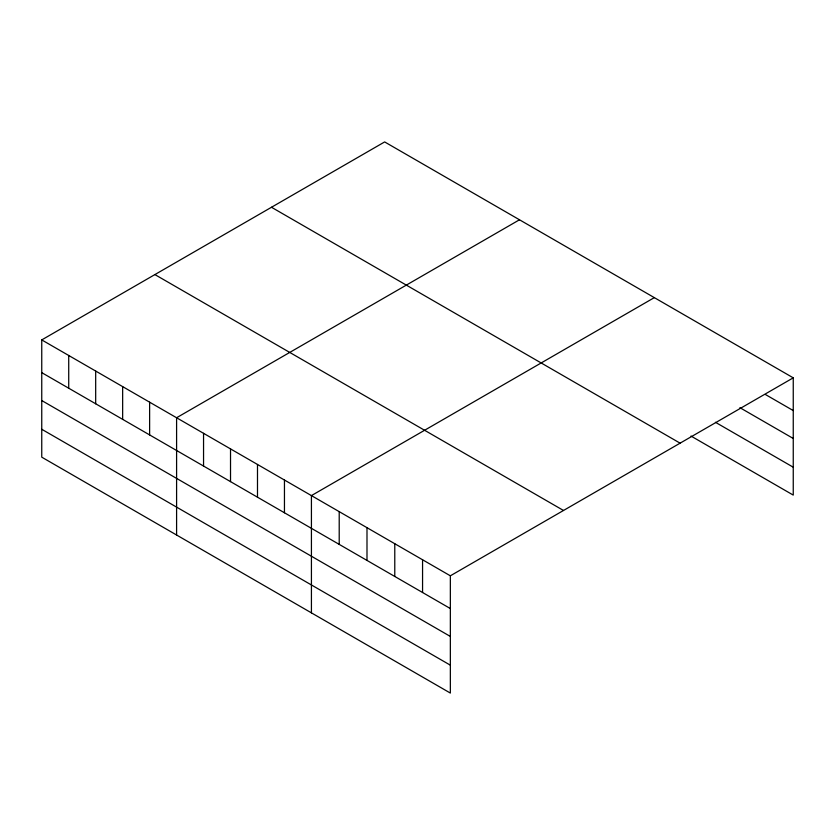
<?xml version="1.0" encoding="UTF-8"?>
<svg xmlns="http://www.w3.org/2000/svg" width="835" height="835" viewBox="0 0 835 835"><rect width="100%" height="100%" fill="white"/><g stroke="black" fill="none" stroke-linecap="round" stroke-linejoin="round"><path stroke-width="1.25" d="M450.347 636.437L450.347 575.806L41.75 339.908L41.75 457.162L450.347 693.071L450.347 636.437L41.75 400.539M41.75 339.908L384.653 141.929L793.25 377.837L793.25 495.092L691.004 436.058M519.485 219.782L176.592 417.75L176.592 535.016M654.327 297.625L311.424 495.604L311.424 612.859M450.347 575.806L793.25 377.837M765.465 394.537L793.25 410.57M739.904 407.668L793.25 438.469M715.449 422.291L793.25 467.203M271.49 207.268L680.097 443.166M154.903 274.579L563.51 510.477M41.75 372.64L450.347 608.548M41.75 429.273L450.347 665.171M422.562 559.763L422.562 592.506M394.778 543.721L394.778 576.463M366.993 527.689L366.993 560.421M339.208 511.646L339.208 544.378M284.453 480.031L284.453 512.773M257.493 464.458L257.493 497.201M230.523 448.896L230.523 481.628M203.552 433.323L203.552 466.066M149.622 402.188L149.622 434.92M122.651 386.615L122.651 419.347M95.681 371.043L95.681 403.785M68.721 355.47L68.721 388.212"/></g></svg>
